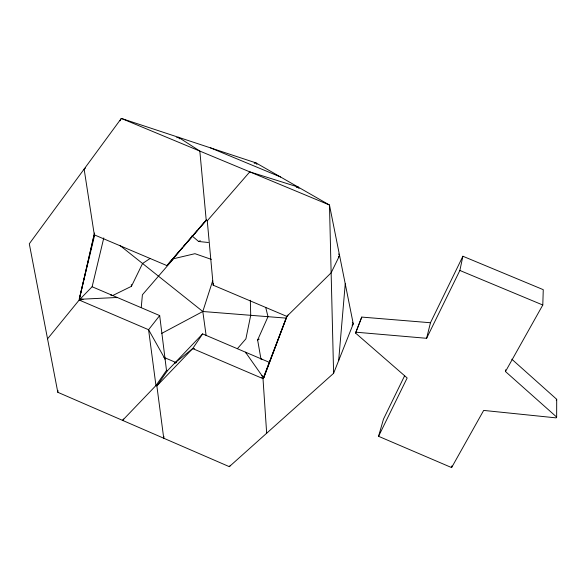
<?xml version="1.0" encoding="UTF-8"?>
<svg xmlns="http://www.w3.org/2000/svg" width="586" height="586" viewBox="0 0 586 586"><rect width="100%" height="100%" fill="white"/><g stroke="black" fill="none" stroke-linecap="round" stroke-linejoin="round"><path stroke-width="0.88" d="M404.67 375.663L383.471 419.151L378.563 436.306L451.608 467.584L483.67 410.42L556.143 417.877L556.649 417.056L556.7 399.3L511.798 359.189M556.649 417.056L505.476 371.539L542.79 305.013L543.266 289.667L462.889 256.243L430.468 322.74L426.608 338.298L355.929 332.196L355.548 333.06L407.16 377.97L378.563 436.306M338.657 360.602L345.242 283.814M141.285 307.152L142.398 294.795L173.559 258.734L194.948 253.687L211.356 259.386M163.897 436.409L163.736 438.225L156.865 385.932L167.391 370.77L202.624 333.895L269.406 362.382M338.635 253.972L339.58 255.533L331.134 272.82L286.84 316.389L213.172 285.184L213.333 283.36M57.802 392.29L29.3 243.783L121.324 118.416L256.001 162.908L329.471 205.019L353.255 323.853L333.602 373.319L229.309 466.661L57.802 392.29L57.97 390.474M94.485 233.03L79.198 300.032L47.547 338.84M505.476 371.539L505.637 369.788M451.608 467.584L451.887 465.863M426.608 338.298L459.863 270.461L462.889 256.243M79.293 299.007L94.075 235.235L94.654 234.979L79.293 299.007L83.08 299.387M163.977 357.218L165.098 359.137L148.58 329.713L79.198 300.032L92.127 286.752L103.788 237.909M206.147 335.646L202.807 311.503L212.637 280.936M266.667 433.23L263.004 378.651L286.84 316.389L288.034 315.004M286.847 316.535L263.685 377.86L286.906 316.411M355.548 333.06L361.76 317.085L430.468 322.74M355.929 332.196L361.76 317.085M261.986 359.65L260.938 358.932L257.628 340.012L268 316.682L265.7 307.394M111.032 295.249L112.527 295.615L131.447 286.312L142.566 263.495L150.133 258.448M176.305 362.668L174.606 363.217L192.691 348.575L263.004 378.651L264.557 375.648M120.064 120.804L121.324 118.416L329.471 205.019L333.602 373.319M556.209 400.106L556.7 399.3M92.127 286.752L159.678 315.576L148.58 329.713L155.949 385.537L156.865 385.932L192.691 348.575L202.624 333.895M159.678 315.576L166.497 370.389L155.949 385.537L122.569 420.374L123.763 419.005M197.46 230.335L166.973 265.619L94.317 234.847L84.128 169.09L85.578 167.992M198.654 228.95L206.426 219.955M182.187 247.885L166.973 265.619L206.228 220.373L199.833 151.078L178.459 137.292L176.686 137.717M183.367 246.523L185.733 243.798M186.919 242.428L206.448 219.926M237.733 348.289L245.893 338.862L250.713 315.305L250.325 300.237M338.386 256.917L339.58 255.533M213.172 285.184L207.261 220.805L249.783 171.866L298.084 187.029L299.028 188.589M229.309 466.661L230.503 465.291M352.061 325.23L353.255 323.853L352.318 322.293M257.628 340.012L259.21 339.104M161.751 333.375L202.807 311.503L286.605 318.161M191.922 235.814L198.647 241.498L200.287 240.707M116.541 297.739L117.251 297.476L81.322 299.212M254.229 163.333L256.001 162.908L256.939 164.468M296.311 187.454L298.084 187.029M192.691 348.575L194.508 348.663M79.198 300.032L81.007 300.215M198.647 241.498L208.367 242.494M210.52 147.884L280.613 177.016M459.863 270.461L542.79 305.013M206.228 220.373L207.261 220.805M110.864 294.905L112.527 295.615M260.938 358.932L262.609 359.65M261.649 375.465L263.744 377.216L263.685 377.86M164.71 357.702L176.027 362.558M166.497 370.389L167.391 370.77M119.764 245.329L202.807 311.503M261.869 377.311L263.004 378.651M262.792 376.805L245.475 352.179L245.886 352.919M178.459 137.292L179.382 138.838M131.293 284.525L131.447 286.312"/></g></svg>
